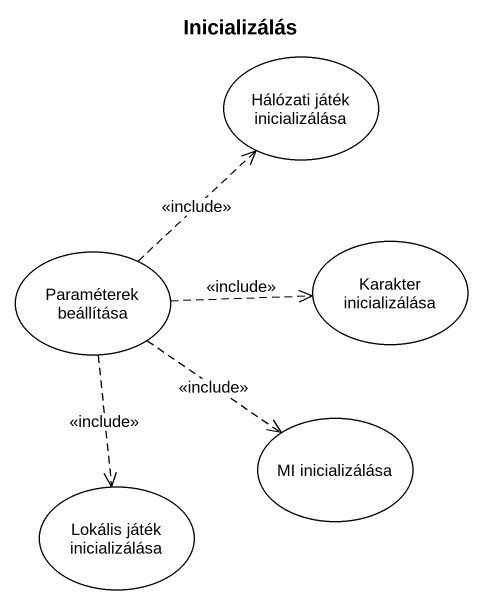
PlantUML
@startuml
title Inicializálás
usecase "Hálózati játék inicializálása" as Hálózati_játék
usecase "Paraméterek beállítása" as Paraméterek_beállítása
usecase "Karakter inicializálása" as Karakter_inicializálása
usecase "MI inicializálása" as MI_inicializálása
usecase "Lokális játék inicializálása" as Lokális_játék_inicializálása
Paraméterek_beállítása .up.> Hálózati_játék : <<include>>
Paraméterek_beállítása .right.> Karakter_inicializálása : <<include>>
Paraméterek_beállítása ..> MI_inicializálása : <<include>>
Paraméterek_beállítása ..> Lokális_játék_inicializálása : <<include>>
@enduml
